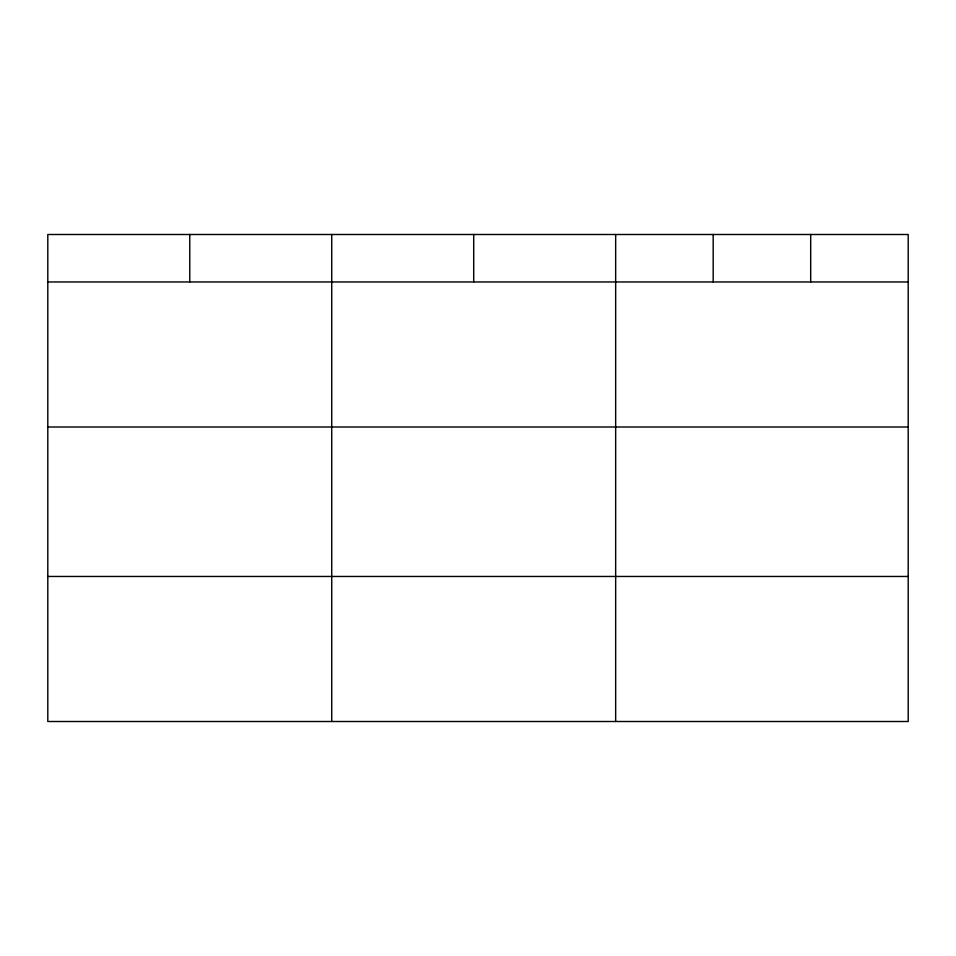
<?xml version="1.0" encoding="UTF-8"?>
<svg xmlns="http://www.w3.org/2000/svg" width="956" height="956" viewBox="0 0 956 956"><rect width="100%" height="100%" fill="white"/><g stroke="black" fill="none" stroke-linecap="round" stroke-linejoin="round"><path stroke-width="1.43" d="M908.2 427.009L908.2 234.495L47.8 234.495L47.8 721.505L908.2 721.505L908.2 427.009L47.8 427.009M47.8 281.96L908.2 281.96M47.8 576.456L908.2 576.456M810.688 234.495L810.688 281.96M713.176 234.495L713.176 281.96M615.664 234.495L615.664 721.505M473.698 234.495L473.698 281.96M331.732 234.495L331.732 721.505M189.766 234.495L189.766 281.96"/></g></svg>
